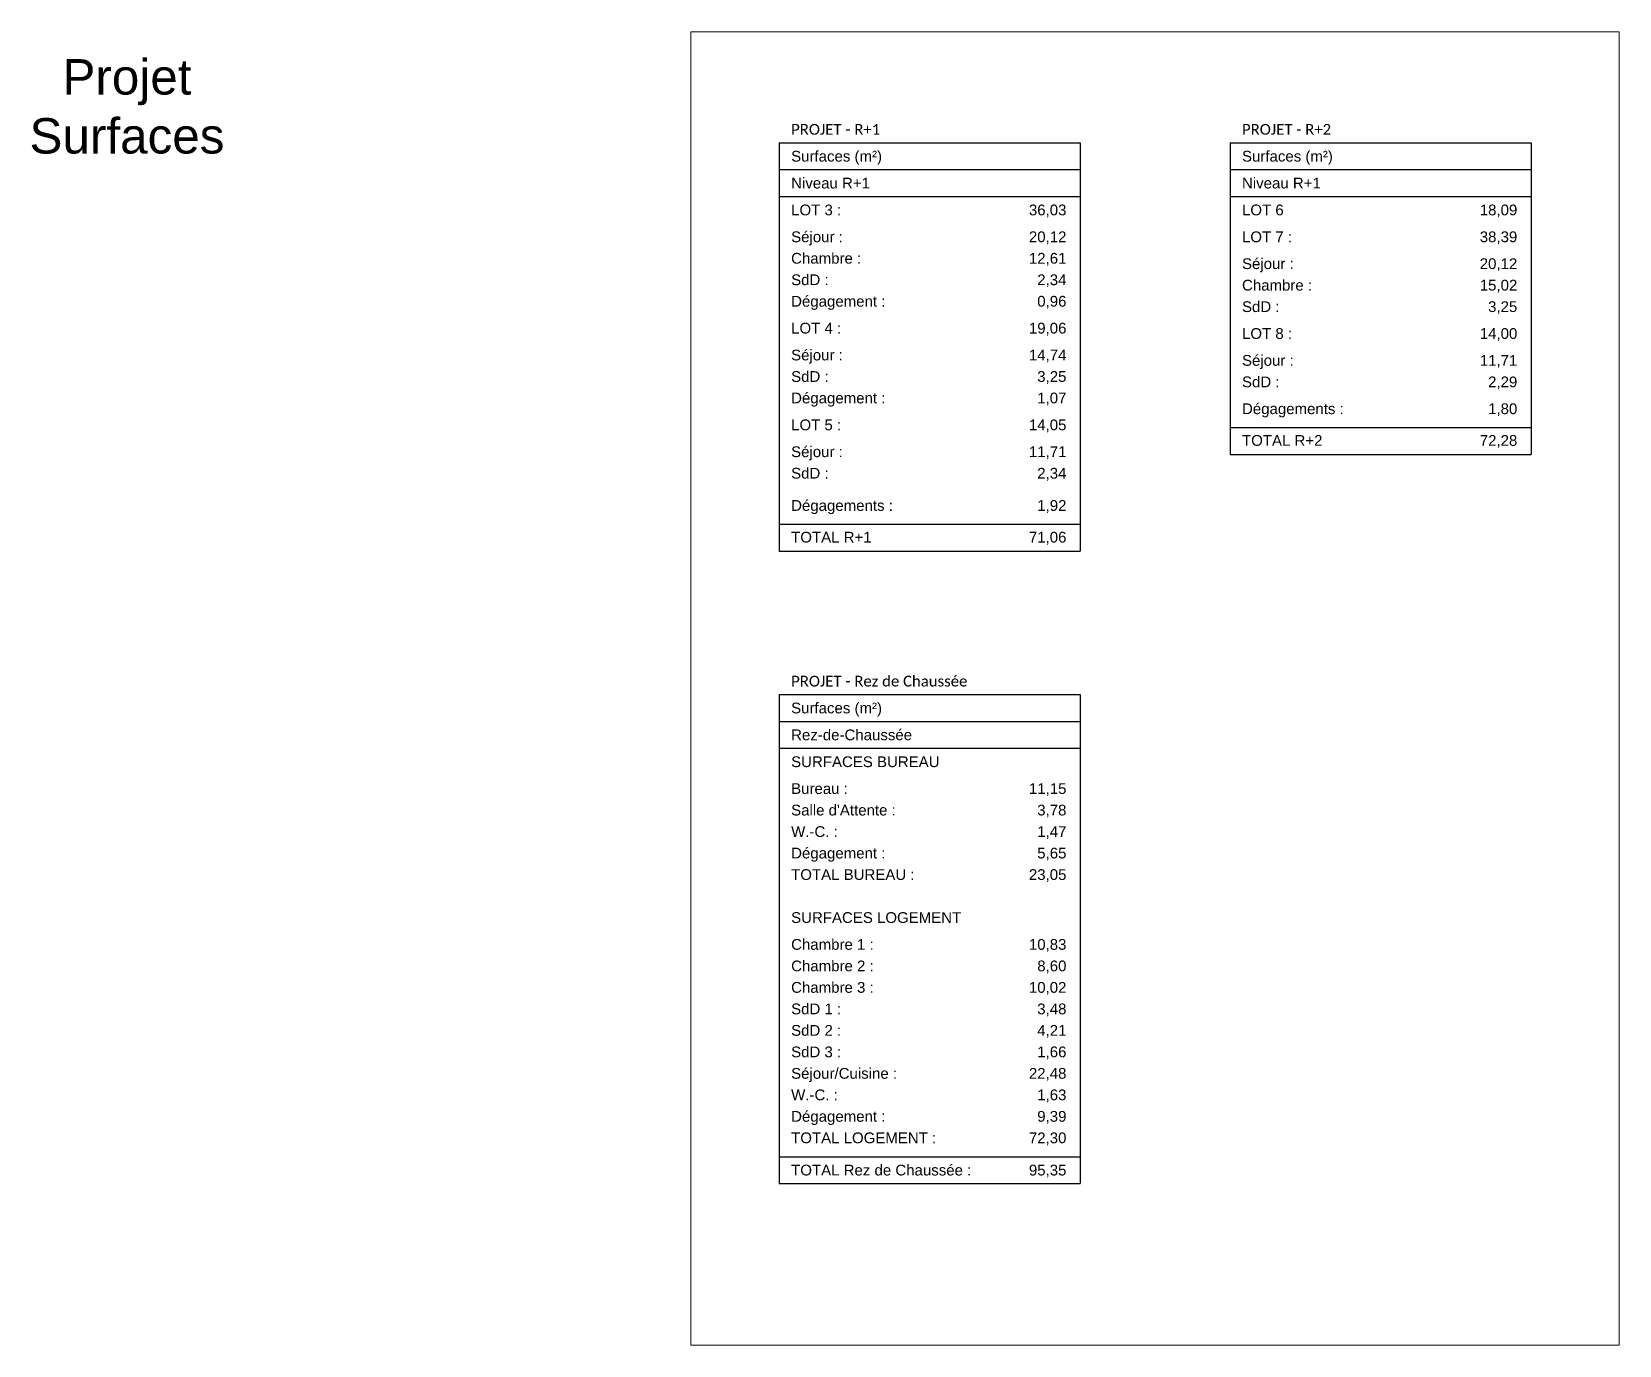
# Model space of a CAD drawing. Header units: millimetres. Extents: x -14819 to 43195, y -10328 to 20814.
# Drawn here: x -6858 to -3267, y -5890 to -2920 of the extents above; entities that cross this region are included whole.
import ezdxf
from ezdxf.enums import TextEntityAlignment as Align

# ---------------------------------------------------------------- set-up
doc = ezdxf.new("R2010")
doc.units = ezdxf.units.MM
doc.linetypes.add('Chemin', pattern=[0.5, 0.3, -0.2])
doc.layers.add('31 - Textes', color=4, linetype='Continuous', lineweight=5)
doc.layers.add('59 - TxT', color=120, linetype='Continuous', lineweight=0)
doc.layers.add('70 - Surfaces', color=21, linetype='Continuous')
doc.styles.add('Legend', font='calibri.ttf')
doc.styles.get("Standard").update_dxf_attribs({"font": 'arial.ttf'})

msp = doc.modelspace()

# ---------------------------------------------------------------- linework, layer by layer
at = {"color": 0, "lineweight": 0, "flags": 128}
msp.add_lwpolyline([(-5366.63, -5889.95), (-3266.63, -5889.95), (-3266.63, -2919.95), (-5366.63, -2919.95)], close=True, dxfattribs=at)
at = {"layer": '70 - Surfaces', "linetype": 'Continuous'}
for p, q in [((-5167.13, -3170.96), (-4486.1, -3170.96)), ((-4147.16, -3170.96), (-3466.13, -3170.96)), ((-5167.13, -3231.71), (-4486.1, -3231.71)), ((-4147.16, -3231.71), (-3466.13, -3231.71)), ((-5167.13, -3292.46), (-4486.1, -3292.46)), ((-4147.16, -3292.46), (-3466.13, -3292.46)), ((-4147.16, -3814.91), (-3466.13, -3814.91)), ((-4147.16, -3875.66), (-3466.13, -3875.66)), ((-5167.13, -4033.61), (-4486.1, -4033.61)), ((-5167.13, -4094.36), (-4486.1, -4094.36)), ((-5167.13, -4418.67), (-4486.1, -4418.67)), ((-5167.13, -4479.42), (-4486.1, -4479.42)), ((-5167.13, -4540.17), (-4486.1, -4540.17)), ((-5167.13, -5463.57), (-4486.1, -5463.57)), ((-5167.13, -5524.32), (-4486.1, -5524.32))]:
    msp.add_line(p, q, dxfattribs=at)
at = {"layer": '70 - Surfaces'}
for p, q in [((-5167.13, -3170.96), (-5167.13, -4094.36)), ((-4486.1, -3170.96), (-4486.1, -4094.36)), ((-4147.16, -3170.96), (-4147.16, -3875.66)), ((-3466.13, -3170.96), (-3466.13, -3875.66)), ((-5167.13, -4418.67), (-5167.13, -5524.32)), ((-4486.1, -4418.67), (-4486.1, -5524.32))]:
    msp.add_line(p, q, dxfattribs=at)

# ---------------------------------------------------------------- texts
at = {"layer": '31 - Textes'}
for s, p in [('36,03', (-4517.23, -3334.99)), ('18,09', (-3497.26, -3334.99)), ('20,12', (-4517.23, -3395.74)), ('38,39', (-3497.26, -3395.74)), ('12,61', (-4517.23, -3444.34)), ('20,12', (-3497.26, -3456.49)), ('2,34', (-4517.23, -3492.94)), ('15,02', (-3497.26, -3505.09)), ('0,96', (-4517.23, -3541.54)), ('3,25', (-3497.26, -3553.69)), ('19,06', (-4517.23, -3602.29)), ('14,00', (-3497.26, -3614.44)), ('14,74', (-4517.23, -3663.04)), ('11,71', (-3497.26, -3675.19)), ('3,25', (-4517.23, -3711.64)), ('2,29', (-3497.26, -3723.79)), ('1,07', (-4517.23, -3760.24)), ('1,80', (-3497.26, -3784.54)), ('14,05', (-4517.23, -3820.99)), ('72,28', (-3497.26, -3856.22)), ('11,71', (-4517.23, -3881.74)), ('2,34', (-4517.23, -3930.34)), ('1,92', (-4517.23, -4003.24)), ('71,06', (-4517.23, -4074.92)), ('11,15', (-4517.23, -4643.44)), ('3,78', (-4517.23, -4692.04)), ('1,47', (-4517.23, -4740.64)), ('5,65', (-4517.23, -4789.24)), ('23,05', (-4517.23, -4837.84)), ('10,83', (-4517.23, -4995.79)), ('8,60', (-4517.23, -5044.39)), ('10,02', (-4517.23, -5092.99)), ('3,48', (-4517.23, -5141.59)), ('4,21', (-4517.23, -5190.19)), ('1,66', (-4517.23, -5238.79)), ('22,48', (-4517.23, -5287.39)), ('1,63', (-4517.23, -5335.99)), ('9,39', (-4517.23, -5384.59)), ('72,30', (-4517.23, -5433.19)), ('95,35', (-4517.23, -5506.09))]:
    msp.add_text(s, height=24.3, dxfattribs=at).set_placement(p, align=Align.RIGHT)
at = {"layer": '59 - TxT', "linetype": 'Chemin', "ltscale": 0.1, "style": 'Legend'}
for s, p in [('PROJET - R+1', (-5140.04, -3152.74)), ('PROJET - R+2', (-4120.07, -3152.74)), ('PROJET - Rez de Chaussée', (-5140.04, -4400.44))]:
    msp.add_text(s, height=24.3, dxfattribs=at).set_placement(p)
at = {"layer": '59 - TxT', "insert": (-7112.61, -2981.91), "char_height": 80, "attachment_point": 1}
msp.add_mtext_dynamic_manual_height_columns('\\pxqc;Projet\\PSurfaces', width=940.067, gutter_width=1, heights=[0], dxfattribs=at)
at = {"layer": '70 - Surfaces'}
for s, p in [('Surfaces (m²)', (-5140.04, -3213.49)), ('Surfaces (m²)', (-4120.07, -3213.49)), ('Niveau R+1', (-5140.04, -3274.24)), ('Niveau R+1', (-4120.07, -3274.24)), ('LOT 3 :', (-5140.04, -3334.99)), ('LOT 6', (-4120.07, -3334.99)), ('Séjour :', (-5140.04, -3395.74)), ('LOT 7 :', (-4120.07, -3395.74)), ('Chambre :', (-5140.04, -3444.34)), ('Séjour :', (-4120.07, -3456.49)), ('SdD :', (-5140.04, -3492.94)), ('Chambre :', (-4120.07, -3505.09)), ('Dégagement :', (-5140.04, -3541.54)), ('SdD :', (-4120.07, -3553.69)), ('LOT 4 :', (-5140.04, -3602.29)), ('LOT 8 :', (-4120.07, -3614.44)), ('Séjour :', (-5140.04, -3663.04)), ('Séjour :', (-4120.07, -3675.19)), ('SdD :', (-5140.04, -3711.64)), ('SdD :', (-4120.07, -3723.79)), ('Dégagement :', (-5140.04, -3760.24)), ('Dégagements :', (-4120.07, -3784.54)), ('LOT 5 :', (-5140.04, -3820.99)), ('TOTAL R+2', (-4120.07, -3856.22)), ('Séjour :', (-5140.04, -3881.74)), ('SdD :', (-5140.04, -3930.34)), ('Dégagements :', (-5140.04, -4003.24)), ('TOTAL R+1', (-5140.04, -4074.92)), ('Surfaces (m²)', (-5140.04, -4461.19)), ('Rez-de-Chaussée', (-5140.04, -4521.94)), ('SURFACES BUREAU', (-5140.04, -4582.69)), ('Bureau :', (-5140.04, -4643.44)), ("Salle d'Attente :", (-5140.04, -4692.04)), ('W.-C. :', (-5140.04, -4740.64)), ('Dégagement :', (-5140.04, -4789.24)), ('TOTAL BUREAU :', (-5140.04, -4837.84)), ('SURFACES LOGEMENT', (-5140.04, -4935.04)), ('Chambre 1 :', (-5140.04, -4995.79)), ('Chambre 2 :', (-5140.04, -5044.39)), ('Chambre 3 :', (-5140.04, -5092.99)), ('SdD 1 :', (-5140.04, -5141.59)), ('SdD 2 :', (-5140.04, -5190.19)), ('SdD 3 :', (-5140.04, -5238.79)), ('Séjour/Cuisine :', (-5140.04, -5287.39)), ('W.-C. :', (-5140.04, -5335.99)), ('Dégagement :', (-5140.04, -5384.59)), ('TOTAL LOGEMENT :', (-5140.04, -5433.19)), ('TOTAL Rez de Chaussée :', (-5140.04, -5506.09))]:
    msp.add_text(s, height=24.3, dxfattribs=at).set_placement(p)

doc.saveas('drawing.dxf')
